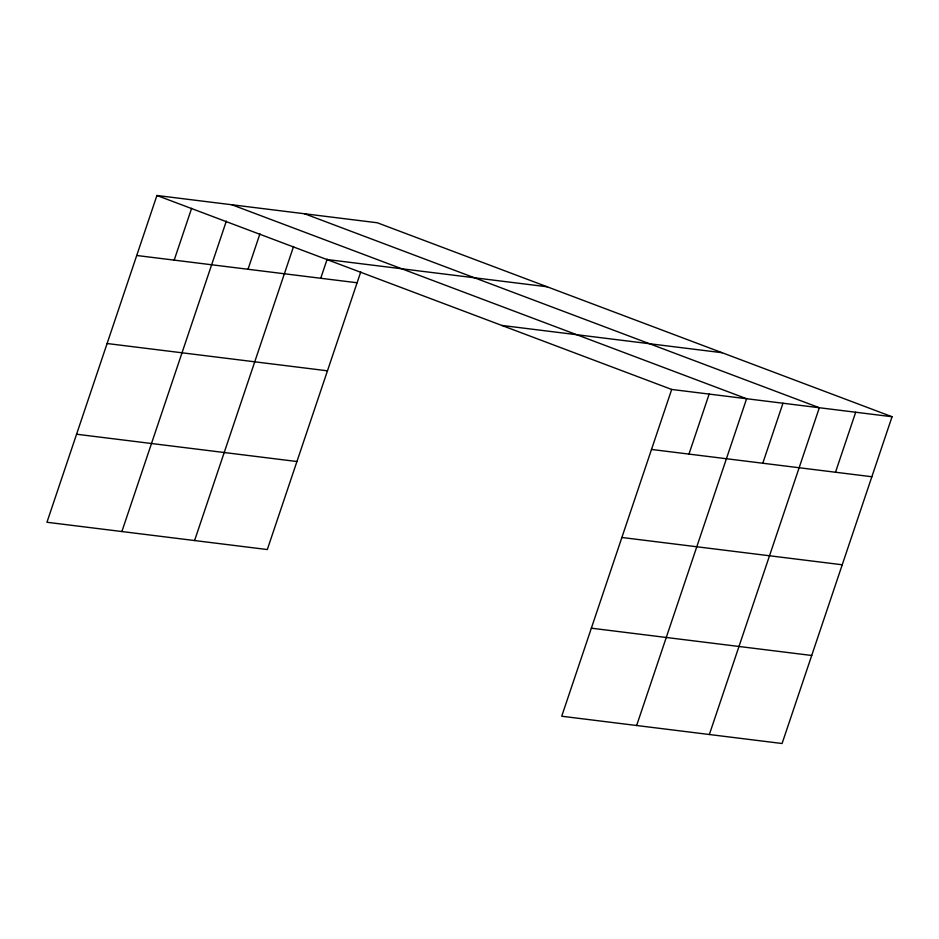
<?xml version="1.0" encoding="UTF-8"?>
<svg xmlns="http://www.w3.org/2000/svg" width="939" height="939" viewBox="0 0 939 939"><rect width="100%" height="100%" fill="white"/><g stroke="black" fill="none" stroke-linecap="round" stroke-linejoin="round"><path stroke-width="1.41" d="M892.05 416.74L671.69 389.45L561.722 716.234L782.081 743.512L892.05 416.74L377.278 222.766L156.919 195.488L46.95 522.26L267.31 549.55L360.764 271.864M174.196 260.126L191.626 208.305M121.87 531.544L226.334 221.123M248.013 269.27L259.939 233.811M194.584 540.547L293.555 246.499M320.727 278.273L327.159 259.176M688.956 454.089L709.156 394.087M636.642 725.507L746.611 398.723L231.851 204.761M762.785 463.232L782.973 403.23M709.356 734.509L819.336 407.726L304.565 213.763M835.499 472.235L855.687 412.233M326.795 259.493L547.155 286.782M136.73 255.49L357.09 282.768M501.813 325.434L722.173 352.724M107.105 343.521L327.465 370.811M651.502 449.452L871.861 476.742M76.575 434.229L296.935 461.519M621.876 537.484L842.224 564.773M591.347 628.191L811.707 655.481M156.919 195.488L671.69 389.45"/></g></svg>
